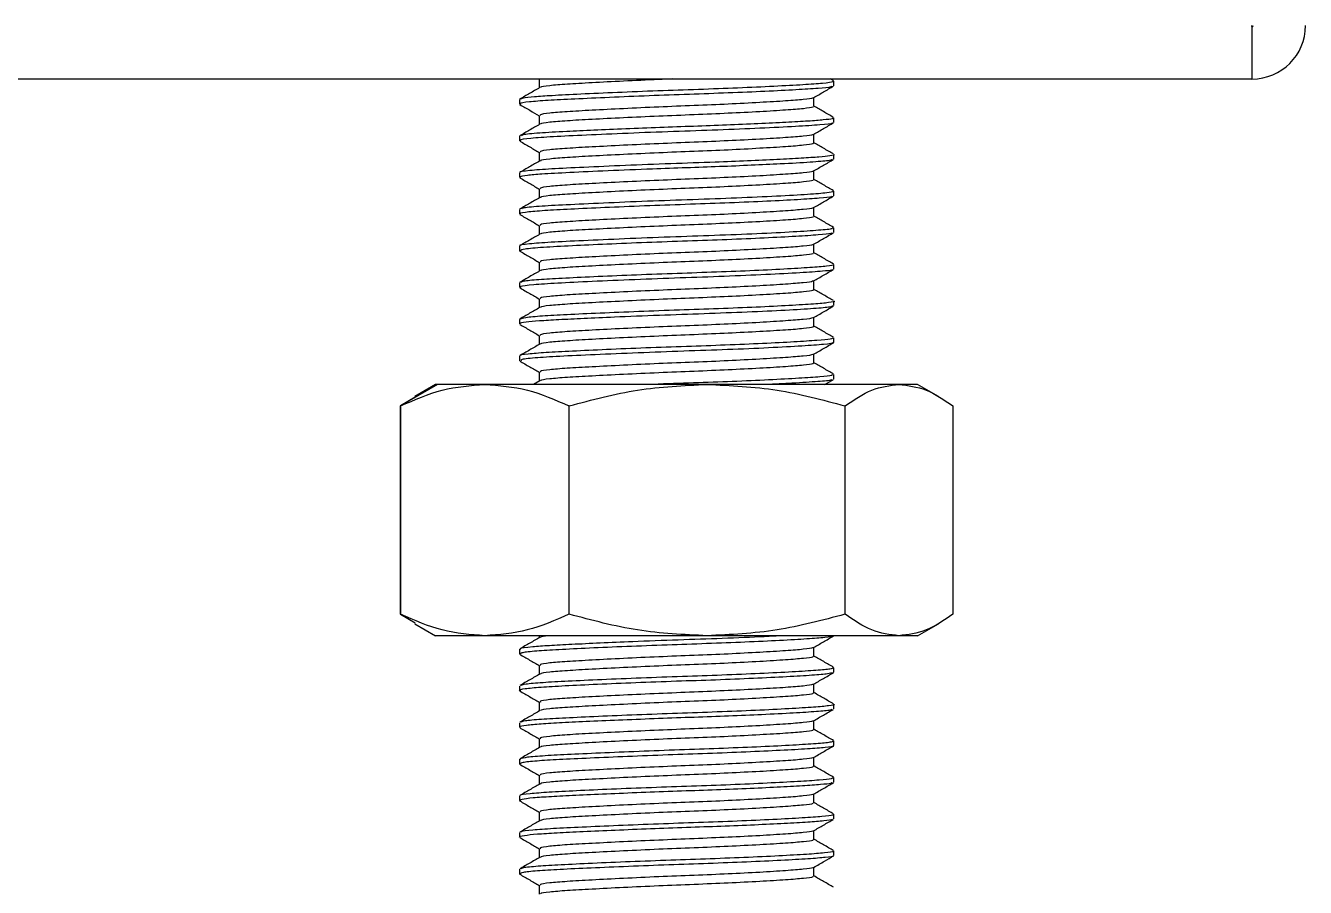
# Model space of a CAD drawing. Header units: millimetres. Extents: x 1152 to 6701, y 651 to 3284.
# Drawn here: x 3617.8 to 3739.8, y 733.4 to 815.6 of the extents above; entities that cross this region are included whole.
import ezdxf

# ---------------------------------------------------------------- set-up
doc = ezdxf.new("R2010")
doc.units = ezdxf.units.MM
doc.layers.add('SLD-0', color=7, linetype='Continuous')

msp = doc.modelspace()

# ---------------------------------------------------------------- linework, layer by layer
at = {"layer": 'SLD-0', "color": 7, "linetype": 'Continuous', "lineweight": 25}
for p, q in [((3734.73, 815.54), (3734.73, 815.64)), ((3734.73, 815.54), (3734.73, 810.55)), ((3395.19, 810.55), (3734.73, 810.55)), ((3666.75, 810.55), (3666.77, 810.53)), ((3666.77, 810.55), (3666.77, 809.7)), ((3694.82, 810.38), (3694.53, 810.55)), ((3694.86, 809.9), (3694.86, 810.34)), ((3664.88, 808.59), (3664.88, 808.15)), ((3692.96, 807.93), (3692.96, 808.79)), ((3666.77, 807.06), (3666.77, 806.2)), ((3694.86, 806.4), (3694.86, 806.84)), ((3664.88, 805.09), (3664.88, 804.65)), ((3692.96, 804.44), (3692.96, 805.29)), ((3666.77, 803.56), (3666.77, 802.71)), ((3694.86, 802.9), (3694.86, 803.34)), ((3692.96, 800.94), (3692.96, 801.79)), ((3664.88, 801.59), (3664.88, 801.16)), ((3666.77, 800.06), (3666.77, 799.21)), ((3694.86, 799.41), (3694.86, 799.84)), ((3692.96, 797.44), (3692.96, 798.29)), ((3664.88, 798.1), (3664.88, 797.66)), ((3666.77, 796.57), (3666.77, 795.71)), ((3694.86, 795.91), (3694.86, 796.35)), ((3664.88, 794.6), (3664.88, 794.16)), ((3692.96, 793.94), (3692.96, 794.8)), ((3664.89, 794.15), (3665, 794.12)), ((3666.77, 793.07), (3666.77, 792.22)), ((3694.86, 792.41), (3694.86, 792.85)), ((3664.88, 791.1), (3664.88, 790.66)), ((3692.96, 790.45), (3692.96, 791.3)), ((3666.77, 789.57), (3666.77, 788.72)), ((3694.86, 788.92), (3694.86, 789.35)), ((3664.88, 787.62), (3664.92, 787.6)), ((3664.88, 787.6), (3664.88, 787.17)), ((3692.96, 786.95), (3692.96, 787.8)), ((3666.77, 786.07), (3666.77, 785.22)), ((3694.86, 785.42), (3694.86, 785.86)), ((3664.88, 784.11), (3664.88, 783.67)), ((3692.96, 783.45), (3692.96, 784.3)), ((3666.77, 782.58), (3666.77, 781.72)), ((3694.86, 781.92), (3694.86, 782.36)), ((3657.07, 781.41), (3653.55, 779.36)), ((3656.89, 781.41), (3654.9, 780.26)), ((3657.07, 781.41), (3656.89, 781.41)), ((3661.58, 781.41), (3657.07, 781.41)), ((3682.77, 781.41), (3661.58, 781.41)), ((3666.81, 781.74), (3666.23, 781.41)), ((3701.06, 781.41), (3682.77, 781.41)), ((3694.01, 781.41), (3694.82, 781.88)), ((3702.85, 781.41), (3701.06, 781.41)), ((3704.83, 780.26), (3702.85, 781.41)), ((3654.95, 780.19), (3653.55, 779.36)), ((3653.55, 759.48), (3653.55, 779.36)), ((3653.55, 779.36), (3653.55, 779.36)), ((3653.55, 779.36), (3653.55, 759.48)), ((3653.55, 779.36), (3653.55, 759.48)), ((3653.55, 779.36), (3653.55, 779.36)), ((3669.63, 779.36), (3669.6, 779.36)), ((3669.6, 779.36), (3669.6, 759.48)), ((3669.63, 759.48), (3669.63, 779.36)), ((3695.92, 779.36), (3695.92, 759.48)), ((3695.94, 779.36), (3695.92, 779.36)), ((3695.94, 759.48), (3695.94, 779.36)), ((3706.19, 779.36), (3706.19, 759.48)), ((3653.55, 759.48), (3654.95, 758.65)), ((3653.55, 759.48), (3653.55, 759.48)), ((3653.55, 759.48), (3653.55, 759.48)), ((3669.63, 759.48), (3669.6, 759.48)), ((3695.94, 759.48), (3695.92, 759.48)), ((3654.9, 758.57), (3656.89, 757.43)), ((3702.85, 757.43), (3704.83, 758.57)), ((3661.58, 757.43), (3656.89, 757.43)), ((3682.77, 757.43), (3661.58, 757.43)), ((3666.77, 757.43), (3666.77, 757.24)), ((3701.06, 757.43), (3682.77, 757.43)), ((3702.85, 757.43), (3701.06, 757.43)), ((3664.88, 756.13), (3664.88, 755.69)), ((3692.96, 755.47), (3692.96, 756.33)), ((3666.77, 754.6), (3666.77, 753.75)), ((3694.86, 753.94), (3694.86, 754.38)), ((3694.81, 753.94), (3694.85, 753.93)), ((3664.88, 752.63), (3664.88, 752.19)), ((3692.96, 751.98), (3692.96, 752.83)), ((3666.77, 751.1), (3666.77, 750.25)), ((3694.86, 750.45), (3694.86, 750.88)), ((3692.96, 748.48), (3692.96, 749.33)), ((3664.88, 749.13), (3664.88, 748.7)), ((3666.77, 747.6), (3666.77, 746.75)), ((3694.86, 746.95), (3694.86, 747.39)), ((3664.88, 745.64), (3664.88, 745.2)), ((3664.91, 745.67), (3664.97, 745.64)), ((3692.96, 744.98), (3692.96, 745.83)), ((3664.9, 745.17), (3664.93, 745.17)), ((3666.77, 744.11), (3666.77, 743.25)), ((3694.86, 743.45), (3694.86, 743.89)), ((3664.88, 742.14), (3664.88, 741.7)), ((3692.96, 741.48), (3692.96, 742.34)), ((3664.9, 741.68), (3664.94, 741.67)), ((3666.77, 740.61), (3666.77, 739.76)), ((3694.86, 739.95), (3694.86, 740.39)), ((3664.88, 738.64), (3664.88, 738.21)), ((3692.96, 737.99), (3692.96, 738.84)), ((3666.77, 737.11), (3666.77, 736.26)), ((3694.86, 736.46), (3694.86, 736.89)), ((3664.88, 735.15), (3664.88, 734.71)), ((3664.89, 734.68), (3664.96, 734.67)), ((3692.96, 734.49), (3692.96, 735.34)), ((3666.77, 733.62), (3666.77, 732.76))]:
    msp.add_line(p, q, dxfattribs=at)
for radius in [5.1, 0.0999]:
    msp.add_arc((3734.73, 815.64), radius, 270, 0, dxfattribs=at)
for points, knots in [([(3694.72, 810.34), (3694.75, 810.31), (3694.85, 810.24), (3693.91, 810.13), (3692.03, 809.99), (3689.24, 809.84), (3685.79, 809.68), (3681.97, 809.54), (3678.02, 809.41), (3674.15, 809.25), (3670.67, 809.1), (3668.02, 808.96), (3666.22, 808.84), (3665.16, 808.73), (3665.03, 808.65), (3664.97, 808.62)], [0, 0, 0, 0, 0.03854, 0.122575, 0.206049, 0.292647, 0.379426, 0.463378, 0.546926, 0.63356, 0.72031, 0.804178, 0.873642, 0.945547, 1, 1, 1, 1]), ([(3679.5, 810.55), (3679.05, 810.53), (3677.44, 810.46), (3674.75, 810.34), (3671.75, 810.18), (3669.32, 810.05), (3667.66, 809.91), (3666.83, 809.79), (3666.88, 809.73), (3666.88, 809.72)], [0, 0, 0, 0, 0.068919, 0.248819, 0.428718, 0.602468, 0.776213, 0.956116, 1, 1, 1, 1]), ([(3666.8, 809.72), (3666.48, 809.53), (3665.85, 809.17), (3665.22, 808.8), (3664.9, 808.62)], [0, 0, 0, 0, 0.49994, 1, 1, 1, 1]), ([(3694.71, 809.87), (3694.69, 809.84), (3694.63, 809.76), (3693.46, 809.65), (3691.35, 809.51), (3688.39, 809.36), (3684.88, 809.21), (3681.07, 809.08), (3677.18, 808.94), (3673.41, 808.78), (3670.1, 808.63), (3667.46, 808.5), (3665.7, 808.36), (3664.84, 808.24), (3664.97, 808.17), (3665, 808.15)], [0, 0, 0, 0, 0.046438, 0.128261, 0.211692, 0.297436, 0.382579, 0.464499, 0.547786, 0.633495, 0.718713, 0.800744, 0.883884, 0.969553, 1, 1, 1, 1]), ([(3692.94, 808.77), (3693.25, 808.95), (3693.89, 809.32), (3694.52, 809.68), (3694.83, 809.87)], [0, 0, 0, 0, 0.499948, 1, 1, 1, 1]), ([(3664.93, 808.1), (3665.25, 807.92), (3665.86, 807.57), (3666.48, 807.21), (3666.77, 807.04)], [0, 0, 0, 0, 0.514124, 1, 1, 1, 1]), ([(3687.8, 808.3), (3686.82, 808.25), (3684.89, 808.14), (3681.54, 808.01), (3678.11, 807.87), (3674.75, 807.71), (3671.75, 807.56), (3669.32, 807.42), (3667.65, 807.29), (3666.79, 807.16), (3666.87, 807.08), (3666.89, 807.06)], [0, 0, 0, 0, 0.119924, 0.235748, 0.351573, 0.471497, 0.591422, 0.707247, 0.823068, 0.942995, 1, 1, 1, 1]), ([(3692.84, 808.77), (3692.85, 808.76), (3692.88, 808.69), (3692.03, 808.59), (3690.39, 808.45), (3688.67, 808.35), (3687.8, 808.3)], [0, 0, 0, 0, 0.086727, 0.387595, 0.688474, 1, 1, 1, 1]), ([(3692.85, 807.93), (3692.87, 807.91), (3692.93, 807.83), (3692.05, 807.71), (3690.39, 807.58), (3688.67, 807.47), (3687.8, 807.42)], [0, 0, 0, 0, 0.1518, 0.43123, 0.710671, 1, 1, 1, 1]), ([(3694.82, 806.88), (3694.5, 807.07), (3693.88, 807.42), (3693.27, 807.78), (3692.96, 807.95)], [0, 0, 0, 0, 0.512661, 1, 1, 1, 1]), ([(3694.78, 806.84), (3694.78, 806.81), (3694.77, 806.74), (3693.95, 806.64), (3692.48, 806.52), (3690.36, 806.4), (3687.7, 806.27), (3684.69, 806.14), (3681.49, 806.03), (3678.22, 805.91), (3674.97, 805.79), (3671.94, 805.66), (3669.05, 805.52), (3666.64, 805.39), (3665.14, 805.24), (3665.08, 805.15), (3665.07, 805.12)], [0, 0, 0, 0, 0.049003, 0.118935, 0.188077, 0.259751, 0.332365, 0.404127, 0.473391, 0.543175, 0.615213, 0.68779, 0.759122, 0.850991, 0.946206, 1, 1, 1, 1]), ([(3687.8, 807.42), (3686.82, 807.37), (3684.89, 807.27), (3681.54, 807.13), (3678.11, 806.99), (3674.74, 806.84), (3671.75, 806.69), (3669.32, 806.55), (3667.66, 806.41), (3666.83, 806.3), (3666.88, 806.23), (3666.88, 806.22)], [0, 0, 0, 0, 0.1232823, 0.2423498, 0.3614183, 0.4847013, 0.607984, 0.7270529, 0.8461179, 0.9694029, 1, 1, 1, 1]), ([(3666.8, 806.22), (3666.48, 806.04), (3665.85, 805.67), (3665.22, 805.3), (3664.9, 805.12)], [0, 0, 0, 0, 0.499959, 1, 1, 1, 1]), ([(3694.7, 806.37), (3694.72, 806.35), (3694.78, 806.28), (3693.64, 806.17), (3691.34, 806.01), (3687.93, 805.84), (3683.89, 805.67), (3679.52, 805.53), (3675.16, 805.36), (3671.19, 805.19), (3667.96, 805.03), (3665.82, 804.88), (3664.81, 804.74), (3664.98, 804.67), (3665.02, 804.65)], [0, 0, 0, 0, 0.0268507, 0.1195446, 0.2132343, 0.3097658, 0.4050008, 0.4968895, 0.5922236, 0.6887303, 0.7822768, 0.875095, 0.9714157, 1, 1, 1, 1]), ([(3692.94, 805.27), (3693.25, 805.45), (3693.88, 805.82), (3694.52, 806.19), (3694.83, 806.37)], [0, 0, 0, 0, 0.499922, 1, 1, 1, 1]), ([(3664.93, 804.61), (3665.24, 804.43), (3665.86, 804.07), (3666.47, 803.71), (3666.77, 803.54)], [0, 0, 0, 0, 0.513663, 1, 1, 1, 1]), ([(3687.8, 804.8), (3686.82, 804.75), (3684.89, 804.65), (3681.54, 804.51), (3678.11, 804.37), (3674.75, 804.22), (3671.75, 804.06), (3669.32, 803.93), (3667.65, 803.79), (3666.79, 803.66), (3666.87, 803.59), (3666.89, 803.56)], [0, 0, 0, 0, 0.119924, 0.235748, 0.351573, 0.471497, 0.591422, 0.707247, 0.823068, 0.942995, 1, 1, 1, 1]), ([(3692.84, 805.27), (3692.85, 805.26), (3692.88, 805.19), (3692.03, 805.09), (3690.39, 804.95), (3688.67, 804.85), (3687.8, 804.8)], [0, 0, 0, 0, 0.085332, 0.386659, 0.687998, 1, 1, 1, 1]), ([(3692.85, 804.44), (3692.87, 804.41), (3692.93, 804.33), (3692.05, 804.22), (3690.39, 804.08), (3688.67, 803.98), (3687.8, 803.93)], [0, 0, 0, 0, 0.1518, 0.43123, 0.710671, 1, 1, 1, 1]), ([(3694.82, 803.39), (3694.5, 803.57), (3693.88, 803.93), (3693.27, 804.28), (3692.96, 804.46)], [0, 0, 0, 0, 0.512824, 1, 1, 1, 1]), ([(3694.85, 803.34), (3694.85, 803.34), (3694.97, 803.3), (3694.54, 803.21), (3693.54, 803.1), (3691.81, 802.98), (3689.49, 802.86), (3686.69, 802.73), (3683.27, 802.59), (3679.25, 802.46), (3674.89, 802.29), (3670.95, 802.11), (3667.77, 801.96), (3665.74, 801.81), (3664.79, 801.69), (3664.93, 801.63), (3664.93, 801.62)], [0, 0, 0, 0, 0.001972, 0.07352, 0.142523, 0.212669, 0.284873, 0.357403, 0.428476, 0.520381, 0.615892, 0.712315, 0.805519, 0.898646, 0.995051, 1, 1, 1, 1]), ([(3687.8, 803.93), (3686.82, 803.87), (3684.89, 803.77), (3681.54, 803.63), (3678.11, 803.5), (3674.74, 803.34), (3671.75, 803.19), (3669.32, 803.05), (3667.66, 802.91), (3666.83, 802.8), (3666.88, 802.73), (3666.88, 802.72)], [0, 0, 0, 0, 0.123281, 0.242347, 0.361414, 0.484695, 0.607976, 0.727044, 0.846107, 0.969391, 1, 1, 1, 1]), ([(3666.8, 802.72), (3666.48, 802.54), (3665.85, 802.17), (3665.22, 801.81), (3664.9, 801.62)], [0, 0, 0, 0, 0.499954, 1, 1, 1, 1]), ([(3694.71, 802.87), (3694.63, 802.83), (3694.44, 802.74), (3692.71, 802.6), (3690.11, 802.45), (3687.06, 802.31), (3684.01, 802.18), (3680.79, 802.07), (3677.15, 801.94), (3673.24, 801.78), (3669.59, 801.61), (3667.04, 801.48), (3665.55, 801.34), (3664.88, 801.24), (3664.95, 801.18), (3664.97, 801.16)], [0, 0, 0, 0, 0.069744, 0.161649, 0.257142, 0.329736, 0.401092, 0.469952, 0.540364, 0.636754, 0.732377, 0.824323, 0.895281, 0.967782, 1, 1, 1, 1]), ([(3692.84, 801.77), (3692.85, 801.76), (3692.88, 801.7), (3692.03, 801.59), (3690.39, 801.46), (3688.67, 801.35), (3687.8, 801.3)], [0, 0, 0, 0, 0.083559, 0.38547, 0.687394, 1, 1, 1, 1]), ([(3692.93, 801.77), (3693.25, 801.96), (3693.88, 802.32), (3694.52, 802.69), (3694.83, 802.87)], [0, 0, 0, 0, 0.49992, 1, 1, 1, 1]), ([(3664.93, 801.11), (3665.24, 800.93), (3665.86, 800.57), (3666.47, 800.22), (3666.77, 800.04)], [0, 0, 0, 0, 0.513078, 1, 1, 1, 1]), ([(3687.8, 801.3), (3686.82, 801.25), (3684.89, 801.15), (3681.54, 801.01), (3678.11, 800.87), (3674.75, 800.72), (3671.75, 800.57), (3669.32, 800.43), (3667.65, 800.29), (3666.79, 800.16), (3666.87, 800.09), (3666.89, 800.06)], [0, 0, 0, 0, 0.119924, 0.235748, 0.351573, 0.471497, 0.591422, 0.707247, 0.823068, 0.942995, 1, 1, 1, 1]), ([(3692.85, 800.94), (3692.87, 800.91), (3692.93, 800.83), (3692.05, 800.72), (3690.39, 800.58), (3688.67, 800.48), (3687.8, 800.43)], [0, 0, 0, 0, 0.1518, 0.43123, 0.710671, 1, 1, 1, 1]), ([(3694.81, 799.89), (3694.5, 800.07), (3693.88, 800.43), (3693.27, 800.79), (3692.96, 800.96)], [0, 0, 0, 0, 0.512913, 1, 1, 1, 1]), ([(3694.7, 799.37), (3694.69, 799.35), (3694.68, 799.28), (3693.58, 799.17), (3691.52, 799.03), (3688.56, 798.88), (3685.02, 798.72), (3681.17, 798.59), (3677.23, 798.45), (3673.41, 798.29), (3670.07, 798.14), (3667.41, 798), (3665.65, 797.86), (3664.82, 797.74), (3664.96, 797.67), (3664.99, 797.66)], [0, 0, 0, 0, 0.037651, 0.120869, 0.205214, 0.292116, 0.378553, 0.461738, 0.546127, 0.633041, 0.719455, 0.802605, 0.88704, 0.973965, 1, 1, 1, 1]), ([(3694.77, 799.84), (3694.79, 799.83), (3694.87, 799.77), (3694.19, 799.66), (3692.51, 799.53), (3689.52, 799.36), (3685.7, 799.18), (3681.43, 799.03), (3677.01, 798.88), (3672.81, 798.7), (3669.22, 798.53), (3666.6, 798.39), (3665.13, 798.25), (3665.08, 798.16), (3665.07, 798.13)], [0, 0, 0, 0, 0.026977, 0.097819, 0.189915, 0.285762, 0.382142, 0.474994, 0.568654, 0.665237, 0.760592, 0.852548, 0.947912, 1, 1, 1, 1]), ([(3687.8, 800.43), (3686.82, 800.38), (3684.89, 800.27), (3681.54, 800.14), (3678.11, 800), (3674.74, 799.85), (3671.75, 799.69), (3669.32, 799.55), (3667.66, 799.42), (3666.83, 799.3), (3666.88, 799.24), (3666.88, 799.22)], [0, 0, 0, 0, 0.123324, 0.242433, 0.361542, 0.484867, 0.608192, 0.727302, 0.846407, 0.969735, 1, 1, 1, 1]), ([(3692.93, 798.27), (3693.25, 798.46), (3693.88, 798.82), (3694.51, 799.19), (3694.83, 799.37)], [0, 0, 0, 0, 0.499935, 1, 1, 1, 1]), ([(3666.8, 799.22), (3666.48, 799.04), (3665.85, 798.68), (3665.22, 798.31), (3664.9, 798.13)], [0, 0, 0, 0, 0.499951, 1, 1, 1, 1]), ([(3692.84, 798.27), (3692.85, 798.26), (3692.87, 798.2), (3692.03, 798.1), (3690.39, 797.96), (3688.67, 797.86), (3687.8, 797.81)], [0, 0, 0, 0, 0.081464, 0.384066, 0.686679, 1, 1, 1, 1]), ([(3664.92, 797.62), (3665.24, 797.43), (3665.86, 797.08), (3666.47, 796.72), (3666.77, 796.54)], [0, 0, 0, 0, 0.512259, 1, 1, 1, 1]), ([(3687.8, 797.81), (3686.82, 797.75), (3684.89, 797.65), (3681.54, 797.51), (3678.11, 797.38), (3674.75, 797.22), (3671.75, 797.07), (3669.32, 796.93), (3667.65, 796.79), (3666.79, 796.67), (3666.87, 796.59), (3666.89, 796.57)], [0, 0, 0, 0, 0.119924, 0.235748, 0.351573, 0.471497, 0.591422, 0.707247, 0.823068, 0.942995, 1, 1, 1, 1]), ([(3687.8, 796.93), (3686.82, 796.88), (3684.89, 796.78), (3681.54, 796.64), (3678.11, 796.5), (3674.74, 796.35), (3671.75, 796.19), (3669.32, 796.06), (3667.66, 795.92), (3666.83, 795.8), (3666.88, 795.74), (3666.88, 795.73)], [0, 0, 0, 0, 0.1234001, 0.2425814, 0.3617636, 0.4851643, 0.6085648, 0.7277474, 0.8469263, 0.9703291, 1, 1, 1, 1]), ([(3692.85, 797.44), (3692.87, 797.41), (3692.93, 797.34), (3692.05, 797.22), (3690.39, 797.09), (3688.67, 796.98), (3687.8, 796.93)], [0, 0, 0, 0, 0.1518, 0.43123, 0.710671, 1, 1, 1, 1]), ([(3694.81, 796.39), (3694.5, 796.57), (3693.88, 796.93), (3693.27, 797.29), (3692.96, 797.46)], [0, 0, 0, 0, 0.512835, 1, 1, 1, 1]), ([(3694.69, 796.35), (3694.72, 796.32), (3694.8, 796.23), (3693.53, 796.11), (3691.12, 795.95), (3687.65, 795.77), (3683.56, 795.61), (3679.18, 795.46), (3674.82, 795.29), (3670.89, 795.12), (3667.72, 794.96), (3665.71, 794.81), (3664.78, 794.69), (3664.92, 794.63), (3664.92, 794.63)], [0, 0, 0, 0, 0.0517614, 0.1442753, 0.238367, 0.3350219, 0.4300717, 0.5220787, 0.6177312, 0.7142237, 0.8074267, 0.9007293, 0.9972448, 1, 1, 1, 1]), ([(3666.8, 795.73), (3666.48, 795.54), (3665.85, 795.18), (3665.22, 794.81), (3664.9, 794.63)], [0, 0, 0, 0, 0.499935, 1, 1, 1, 1]), ([(3694.7, 795.88), (3694.68, 795.85), (3694.63, 795.77), (3693.47, 795.67), (3691.34, 795.52), (3688.33, 795.37), (3684.76, 795.21), (3680.9, 795.08), (3676.95, 794.94), (3673.16, 794.78), (3669.73, 794.62), (3667.01, 794.48), (3665.19, 794.32), (3665.02, 794.21), (3664.94, 794.16)], [0, 0, 0, 0, 0.042919, 0.126016, 0.210701, 0.297744, 0.384109, 0.467177, 0.551906, 0.638958, 0.725299, 0.8175, 0.912242, 1, 1, 1, 1]), ([(3692.93, 794.78), (3693.25, 794.96), (3693.88, 795.33), (3694.51, 795.69), (3694.83, 795.87)], [0, 0, 0, 0, 0.499925, 1, 1, 1, 1]), ([(3692.84, 794.78), (3692.85, 794.76), (3692.87, 794.7), (3692.03, 794.6), (3690.39, 794.46), (3688.67, 794.36), (3687.8, 794.31)], [0, 0, 0, 0, 0.079103, 0.382482, 0.685873, 1, 1, 1, 1]), ([(3664.92, 794.12), (3665.24, 793.94), (3665.85, 793.58), (3666.47, 793.22), (3666.77, 793.05)], [0, 0, 0, 0, 0.511346, 1, 1, 1, 1]), ([(3687.8, 794.31), (3686.82, 794.26), (3684.89, 794.15), (3681.54, 794.02), (3678.11, 793.88), (3674.75, 793.73), (3671.75, 793.57), (3669.32, 793.43), (3667.65, 793.3), (3666.79, 793.17), (3666.87, 793.09), (3666.89, 793.07)], [0, 0, 0, 0, 0.119924, 0.235748, 0.351573, 0.471497, 0.591422, 0.707247, 0.823068, 0.942995, 1, 1, 1, 1]), ([(3687.8, 793.43), (3686.82, 793.38), (3684.89, 793.28), (3681.54, 793.14), (3678.11, 793.01), (3674.74, 792.85), (3671.75, 792.7), (3669.32, 792.56), (3667.66, 792.42), (3666.84, 792.31), (3666.88, 792.24), (3666.88, 792.23)], [0, 0, 0, 0, 0.123503, 0.242785, 0.362067, 0.485571, 0.609074, 0.728357, 0.847636, 0.971142, 1, 1, 1, 1]), ([(3692.85, 793.94), (3692.87, 793.92), (3692.93, 793.84), (3692.05, 793.73), (3690.39, 793.59), (3688.67, 793.49), (3687.8, 793.43)], [0, 0, 0, 0, 0.1518, 0.43123, 0.710671, 1, 1, 1, 1]), ([(3694.82, 792.89), (3694.5, 793.08), (3693.88, 793.43), (3693.27, 793.79), (3692.96, 793.97)], [0, 0, 0, 0, 0.512606, 1, 1, 1, 1]), ([(3666.8, 792.23), (3666.48, 792.05), (3665.85, 791.68), (3665.22, 791.32), (3664.9, 791.13)], [0, 0, 0, 0, 0.499936, 1, 1, 1, 1]), ([(3694.73, 792.38), (3694.72, 792.36), (3694.68, 792.29), (3693.74, 792.19), (3691.75, 792.05), (3688.49, 791.88), (3684.52, 791.71), (3680.18, 791.56), (3675.8, 791.4), (3671.74, 791.22), (3668.39, 791.06), (3666.05, 790.91), (3664.94, 790.77), (3664.96, 790.69), (3664.97, 790.66)], [0, 0, 0, 0, 0.034048, 0.103936, 0.197118, 0.293719, 0.389648, 0.481855, 0.576897, 0.673734, 0.768199, 0.860707, 0.956983, 1, 1, 1, 1]), ([(3694.78, 792.85), (3694.8, 792.84), (3694.96, 792.78), (3694.27, 792.68), (3692.7, 792.55), (3690.18, 792.4), (3686.95, 792.24), (3683.27, 792.1), (3679.39, 791.97), (3675.51, 791.82), (3671.89, 791.67), (3668.85, 791.52), (3666.59, 791.39), (3665.21, 791.26), (3665.07, 791.17), (3665.01, 791.13)], [0, 0, 0, 0, 0.0154176, 0.0994896, 0.1812401, 0.2661526, 0.3521733, 0.4363417, 0.5180574, 0.602895, 0.6889257, 0.7731884, 0.8548798, 0.9396379, 1, 1, 1, 1]), ([(3692.93, 791.28), (3693.24, 791.46), (3693.88, 791.83), (3694.51, 792.19), (3694.83, 792.38)], [0, 0, 0, 0, 0.499942, 1, 1, 1, 1]), ([(3687.8, 790.81), (3686.82, 790.76), (3684.89, 790.66), (3681.54, 790.52), (3678.11, 790.38), (3674.75, 790.23), (3671.75, 790.07), (3669.32, 789.94), (3667.65, 789.8), (3666.79, 789.67), (3666.87, 789.6), (3666.89, 789.57)], [0, 0, 0, 0, 0.119924, 0.235748, 0.351573, 0.471497, 0.591422, 0.707247, 0.823068, 0.942995, 1, 1, 1, 1]), ([(3692.84, 791.28), (3692.85, 791.27), (3692.87, 791.2), (3692.03, 791.1), (3690.39, 790.97), (3688.67, 790.86), (3687.8, 790.81)], [0, 0, 0, 0, 0.0765488, 0.3807693, 0.6850023, 1, 1, 1, 1]), ([(3664.92, 790.63), (3665.23, 790.44), (3665.85, 790.08), (3666.47, 789.73), (3666.77, 789.55)], [0, 0, 0, 0, 0.51032, 1, 1, 1, 1]), ([(3687.8, 789.94), (3686.82, 789.88), (3684.89, 789.78), (3681.54, 789.65), (3678.11, 789.51), (3674.74, 789.35), (3671.75, 789.2), (3669.32, 789.06), (3667.66, 788.93), (3666.84, 788.81), (3666.88, 788.75), (3666.88, 788.74)], [0, 0, 0, 0, 0.1236289, 0.2430314, 0.3624347, 0.4860643, 0.6096936, 0.7290972, 0.8484971, 0.9721287, 1, 1, 1, 1]), ([(3692.85, 790.45), (3692.87, 790.42), (3692.93, 790.34), (3692.05, 790.23), (3690.39, 790.09), (3688.67, 789.99), (3687.8, 789.94)], [0, 0, 0, 0, 0.1518, 0.43123, 0.710671, 1, 1, 1, 1]), ([(3694.82, 789.4), (3694.5, 789.58), (3693.88, 789.94), (3693.27, 790.29), (3692.96, 790.47)], [0, 0, 0, 0, 0.512211, 1, 1, 1, 1]), ([(3666.8, 788.74), (3666.49, 788.55), (3665.85, 788.19), (3665.22, 787.82), (3664.9, 787.64)], [0, 0, 0, 0, 0.499935, 1, 1, 1, 1]), ([(3694.75, 788.88), (3694.69, 788.85), (3694.5, 788.76), (3693.05, 788.64), (3690.37, 788.47), (3686.72, 788.3), (3682.54, 788.14), (3678.14, 787.99), (3674.21, 787.83), (3670.99, 787.69), (3668.57, 787.57), (3666.67, 787.46), (3665.43, 787.34), (3664.84, 787.24), (3664.94, 787.18), (3664.96, 787.17)], [0, 0, 0, 0, 0.05341, 0.145597, 0.240873, 0.337727, 0.432002, 0.524711, 0.621136, 0.69371, 0.764451, 0.833464, 0.904932, 0.977721, 1, 1, 1, 1]), ([(3694.86, 789.35), (3694.86, 789.35), (3695.03, 789.31), (3694.44, 789.2), (3693.06, 789.08), (3690.68, 788.93), (3687.56, 788.77), (3683.94, 788.63), (3680.09, 788.5), (3676.19, 788.35), (3672.5, 788.2), (3669.34, 788.05), (3666.93, 787.92), (3665.34, 787.78), (3665.08, 787.68), (3664.96, 787.64)], [0, 0, 0, 0, 0.00037, 0.085026, 0.166726, 0.251175, 0.33725, 0.421988, 0.5037, 0.588059, 0.674128, 0.758948, 0.840678, 0.924943, 1, 1, 1, 1]), ([(3692.93, 787.78), (3693.24, 787.96), (3693.87, 788.33), (3694.51, 788.69), (3694.82, 788.88)], [0, 0, 0, 0, 0.499918, 1, 1, 1, 1]), ([(3664.91, 787.13), (3665.23, 786.95), (3665.85, 786.59), (3666.47, 786.23), (3666.77, 786.05)], [0, 0, 0, 0, 0.509414, 1, 1, 1, 1]), ([(3687.8, 787.31), (3686.82, 787.26), (3684.89, 787.16), (3681.54, 787.02), (3678.11, 786.89), (3674.75, 786.73), (3671.75, 786.58), (3669.32, 786.44), (3667.65, 786.3), (3666.79, 786.17), (3666.87, 786.1), (3666.89, 786.07)], [0, 0, 0, 0, 0.119924, 0.235748, 0.351573, 0.471497, 0.591422, 0.707247, 0.823068, 0.942995, 1, 1, 1, 1]), ([(3692.84, 787.78), (3692.85, 787.77), (3692.87, 787.71), (3692.03, 787.61), (3690.39, 787.47), (3688.67, 787.37), (3687.8, 787.31)], [0, 0, 0, 0, 0.073871, 0.378974, 0.684089, 1, 1, 1, 1]), ([(3687.8, 786.44), (3686.82, 786.39), (3684.89, 786.29), (3681.54, 786.15), (3678.11, 786.01), (3674.74, 785.86), (3671.75, 785.7), (3669.32, 785.56), (3667.67, 785.43), (3666.84, 785.31), (3666.88, 785.25), (3666.88, 785.24)], [0, 0, 0, 0, 0.123771, 0.243311, 0.362851, 0.486623, 0.610394, 0.729935, 0.849472, 0.973246, 1, 1, 1, 1]), ([(3692.85, 786.95), (3692.87, 786.92), (3692.93, 786.84), (3692.05, 786.73), (3690.39, 786.59), (3688.67, 786.49), (3687.8, 786.44)], [0, 0, 0, 0, 0.1518, 0.43123, 0.710671, 1, 1, 1, 1]), ([(3694.82, 785.9), (3694.5, 786.08), (3693.88, 786.44), (3693.27, 786.8), (3692.96, 786.97)], [0, 0, 0, 0, 0.511664, 1, 1, 1, 1]), ([(3694.78, 785.86), (3694.75, 785.81), (3694.66, 785.72), (3693.35, 785.6), (3691.17, 785.46), (3688.16, 785.3), (3684.61, 785.15), (3680.78, 785.02), (3676.88, 784.88), (3673.12, 784.73), (3669.87, 784.57), (3667.27, 784.44), (3665.61, 784.3), (3664.83, 784.2), (3664.92, 784.14), (3664.93, 784.14)], [0, 0, 0, 0, 0.070294, 0.152229, 0.236146, 0.322197, 0.407434, 0.489425, 0.573237, 0.659268, 0.744571, 0.826628, 0.910332, 0.996338, 1, 1, 1, 1]), ([(3666.81, 785.24), (3666.49, 785.06), (3665.86, 784.69), (3665.22, 784.32), (3664.91, 784.14)], [0, 0, 0, 0, 0.499925, 1, 1, 1, 1]), ([(3694.73, 785.42), (3694.77, 785.4), (3694.95, 785.33), (3694.02, 785.22), (3691.96, 785.07), (3688.77, 784.89), (3684.84, 784.72), (3680.51, 784.58), (3676.12, 784.41), (3672.02, 784.24), (3668.6, 784.08), (3666.2, 783.93), (3664.93, 783.79), (3665.02, 783.7), (3665.05, 783.67)], [0, 0, 0, 0, 0.023687, 0.115757, 0.206718, 0.301228, 0.395383, 0.485835, 0.578643, 0.673509, 0.76635, 0.856785, 0.950922, 1, 1, 1, 1]), ([(3692.92, 784.28), (3693.24, 784.46), (3693.87, 784.83), (3694.51, 785.2), (3694.82, 785.38)], [0, 0, 0, 0, 0.499911, 1, 1, 1, 1]), ([(3664.91, 783.63), (3665.23, 783.45), (3665.85, 783.09), (3666.47, 782.73), (3666.77, 782.56)], [0, 0, 0, 0, 0.50875, 1, 1, 1, 1]), ([(3687.8, 783.82), (3686.82, 783.76), (3684.89, 783.66), (3681.54, 783.52), (3678.11, 783.39), (3674.75, 783.23), (3671.75, 783.08), (3669.32, 782.94), (3667.65, 782.81), (3666.79, 782.68), (3666.87, 782.6), (3666.89, 782.58)], [0, 0, 0, 0, 0.119924, 0.235748, 0.351573, 0.471497, 0.591422, 0.707247, 0.823068, 0.942995, 1, 1, 1, 1]), ([(3692.84, 784.28), (3692.85, 784.27), (3692.87, 784.21), (3692.03, 784.11), (3690.39, 783.97), (3688.67, 783.87), (3687.8, 783.82)], [0, 0, 0, 0, 0.0711773, 0.3771679, 0.6831701, 1, 1, 1, 1]), ([(3694.82, 782.4), (3694.5, 782.58), (3693.89, 782.94), (3693.27, 783.3), (3692.96, 783.47)], [0, 0, 0, 0, 0.511032, 1, 1, 1, 1]), ([(3687.8, 782.94), (3686.82, 782.89), (3684.89, 782.79), (3681.54, 782.65), (3678.11, 782.51), (3674.74, 782.36), (3671.75, 782.2), (3669.32, 782.07), (3667.67, 781.93), (3666.84, 781.82), (3666.88, 781.76), (3666.88, 781.74)], [0, 0, 0, 0, 0.123922, 0.243608, 0.363295, 0.487218, 0.61114, 0.730827, 0.85051, 0.974435, 1, 1, 1, 1]), ([(3694.74, 782.36), (3694.74, 782.33), (3694.76, 782.24), (3693.65, 782.13), (3691.63, 781.99), (3688.74, 781.83), (3685.27, 781.68), (3681.47, 781.55), (3678.92, 781.46), (3677.64, 781.41)], [0, 0, 0, 0, 0.0992946, 0.2469464, 0.396146, 0.5500632, 0.7034696, 0.8513033, 1, 1, 1, 1]), ([(3692.85, 783.45), (3692.87, 783.42), (3692.93, 783.35), (3692.05, 783.23), (3690.39, 783.1), (3688.67, 782.99), (3687.8, 782.94)], [0, 0, 0, 0, 0.1518, 0.43123, 0.710671, 1, 1, 1, 1]), ([(3653.55, 779.36), (3654.87, 779.94), (3657.5, 781.09), (3660.22, 781.3), (3661.58, 781.41)], [0, 0, 0, 0, 0.5003857, 1, 1, 1, 1]), ([(3661.58, 781.41), (3662.94, 781.3), (3665.66, 781.09), (3668.29, 779.94), (3669.6, 779.36)], [0, 0, 0, 0, 0.500253, 1, 1, 1, 1]), ([(3669.63, 779.36), (3671.79, 779.94), (3676.1, 781.09), (3680.55, 781.3), (3682.77, 781.41)], [0, 0, 0, 0, 0.501677, 1, 1, 1, 1]), ([(3682.77, 781.41), (3685.01, 781.3), (3689.46, 781.09), (3693.77, 779.94), (3695.92, 779.36)], [0, 0, 0, 0, 0.5019563, 1, 1, 1, 1]), ([(3694.66, 781.88), (3694.64, 781.85), (3694.6, 781.77), (3693.16, 781.66), (3691.16, 781.52), (3689.37, 781.44), (3688.79, 781.41)], [0, 0, 0, 0, 0.160949, 0.493702, 0.836235, 1, 1, 1, 1]), ([(3695.94, 779.36), (3696.78, 779.94), (3698.46, 781.09), (3700.2, 781.3), (3701.06, 781.41)], [0, 0, 0, 0, 0.500387, 1, 1, 1, 1]), ([(3701.06, 781.41), (3701.93, 781.3), (3703.67, 781.09), (3705.35, 779.94), (3706.19, 779.36)], [0, 0, 0, 0, 0.500253, 1, 1, 1, 1]), ([(3661.58, 757.43), (3660.22, 757.53), (3657.5, 757.74), (3654.87, 758.9), (3653.55, 759.48)], [0, 0, 0, 0, 0.500256, 1, 1, 1, 1]), ([(3669.6, 759.48), (3668.28, 758.9), (3665.65, 757.74), (3662.94, 757.53), (3661.58, 757.43)], [0, 0, 0, 0, 0.50039, 1, 1, 1, 1]), ([(3682.77, 757.43), (3680.55, 757.53), (3676.1, 757.74), (3671.79, 758.9), (3669.63, 759.48)], [0, 0, 0, 0, 0.498322, 1, 1, 1, 1]), ([(3695.92, 759.48), (3693.77, 758.9), (3689.46, 757.75), (3685.01, 757.53), (3682.77, 757.43)], [0, 0, 0, 0, 0.4980434, 1, 1, 1, 1]), ([(3701.06, 757.43), (3700.2, 757.53), (3698.46, 757.74), (3696.78, 758.9), (3695.94, 759.48)], [0, 0, 0, 0, 0.500252, 1, 1, 1, 1]), ([(3706.19, 759.48), (3705.35, 758.9), (3703.67, 757.74), (3701.93, 757.53), (3701.06, 757.43)], [0, 0, 0, 0, 0.5003883, 1, 1, 1, 1]), ([(3666.82, 757.27), (3666.51, 757.09), (3665.87, 756.72), (3665.24, 756.36), (3664.92, 756.17)], [0, 0, 0, 0, 0.499944, 1, 1, 1, 1]), ([(3694.8, 757.39), (3694.8, 757.39), (3694.87, 757.34), (3694.08, 757.25), (3692.42, 757.12), (3689.79, 756.97), (3686.49, 756.81), (3682.78, 756.67), (3678.9, 756.54), (3675.04, 756.39), (3671.49, 756.24), (3668.54, 756.09), (3666.37, 755.96), (3665.06, 755.82), (3665, 755.73), (3664.97, 755.69)], [0, 0, 0, 0, 0.0012227, 0.0853379, 0.1678416, 0.2536055, 0.3400898, 0.4243461, 0.5067633, 0.5924434, 0.6789536, 0.763347, 0.845691, 0.9312812, 1, 1, 1, 1]), ([(3690.02, 757.43), (3689.44, 757.4), (3687.81, 757.31), (3684.31, 757.16), (3679.99, 757.02), (3675.96, 756.87), (3672.54, 756.72), (3669.84, 756.59), (3667.63, 756.48), (3665.89, 756.35), (3664.91, 756.24), (3664.99, 756.18), (3665, 756.17)], [0, 0, 0, 0, 0.072846, 0.204109, 0.330376, 0.460836, 0.560597, 0.65914, 0.754234, 0.850183, 0.98225, 1, 1, 1, 1]), ([(3667.65, 757.43), (3667.28, 757.38), (3666.85, 757.33), (3666.88, 757.28), (3666.88, 757.27)], [0, 0, 0, 0, 0.846997, 1, 1, 1, 1]), ([(3692.91, 756.3), (3693.23, 756.48), (3693.86, 756.84), (3694.49, 757.21), (3694.81, 757.39)], [0, 0, 0, 0, 0.499945, 1, 1, 1, 1]), ([(3664.9, 755.66), (3665.22, 755.48), (3665.84, 755.12), (3666.47, 754.75), (3666.77, 754.58)], [0, 0, 0, 0, 0.507514, 1, 1, 1, 1]), ([(3687.8, 755.84), (3686.82, 755.79), (3684.89, 755.68), (3681.54, 755.55), (3678.11, 755.41), (3674.75, 755.26), (3671.75, 755.1), (3669.32, 754.96), (3667.65, 754.83), (3666.79, 754.7), (3666.87, 754.62), (3666.89, 754.6)], [0, 0, 0, 0, 0.119924, 0.235748, 0.351573, 0.471497, 0.591422, 0.707247, 0.823068, 0.942995, 1, 1, 1, 1]), ([(3692.84, 756.3), (3692.84, 756.29), (3692.86, 756.23), (3692.02, 756.13), (3690.39, 755.99), (3688.67, 755.89), (3687.8, 755.84)], [0, 0, 0, 0, 0.05978, 0.369526, 0.679283, 1, 1, 1, 1]), ([(3692.85, 755.47), (3692.87, 755.45), (3692.93, 755.37), (3692.05, 755.26), (3690.39, 755.12), (3688.67, 755.02), (3687.8, 754.96)], [0, 0, 0, 0, 0.1518, 0.43123, 0.710671, 1, 1, 1, 1]), ([(3694.84, 754.41), (3694.52, 754.59), (3693.9, 754.95), (3693.27, 755.32), (3692.96, 755.49)], [0, 0, 0, 0, 0.506471, 1, 1, 1, 1]), ([(3694.79, 754.38), (3694.74, 754.34), (3694.64, 754.24), (3693.27, 754.12), (3691, 753.97), (3687.9, 753.82), (3684.28, 753.66), (3680.38, 753.53), (3676.43, 753.39), (3672.68, 753.23), (3669.45, 753.08), (3666.98, 752.95), (3665.38, 752.81), (3665.12, 752.72), (3665.01, 752.68)], [0, 0, 0, 0, 0.074036, 0.157407, 0.24306, 0.330726, 0.417317, 0.500662, 0.586384, 0.674057, 0.760596, 0.843917, 0.929708, 1, 1, 1, 1]), ([(3687.8, 754.96), (3686.82, 754.91), (3684.89, 754.81), (3681.54, 754.67), (3678.11, 754.54), (3674.74, 754.38), (3671.75, 754.23), (3669.32, 754.09), (3667.67, 753.95), (3666.85, 753.84), (3666.88, 753.78), (3666.88, 753.77)], [0, 0, 0, 0, 0.124715, 0.245167, 0.365619, 0.490335, 0.615051, 0.735504, 0.855953, 0.980671, 1, 1, 1, 1]), ([(3694.72, 753.9), (3694.62, 753.86), (3694.38, 753.77), (3692.86, 753.65), (3690.47, 753.51), (3687.29, 753.35), (3683.66, 753.2), (3679.8, 753.08), (3675.92, 752.93), (3672.26, 752.78), (3669.16, 752.63), (3666.77, 752.5), (3665.31, 752.35), (3664.71, 752.24), (3664.95, 752.17), (3665, 752.16)], [0, 0, 0, 0, 0.06512, 0.145776, 0.229385, 0.314363, 0.3978, 0.47845, 0.561948, 0.646928, 0.730476, 0.811127, 0.894515, 0.979492, 1, 1, 1, 1]), ([(3666.82, 753.77), (3666.51, 753.59), (3665.87, 753.22), (3665.24, 752.86), (3664.92, 752.68)], [0, 0, 0, 0, 0.499934, 1, 1, 1, 1]), ([(3692.91, 752.8), (3693.23, 752.98), (3693.86, 753.35), (3694.49, 753.71), (3694.81, 753.9)], [0, 0, 0, 0, 0.499922, 1, 1, 1, 1]), ([(3664.91, 752.16), (3665.22, 751.98), (3665.84, 751.62), (3666.47, 751.26), (3666.77, 751.08)], [0, 0, 0, 0, 0.507828, 1, 1, 1, 1]), ([(3687.8, 752.34), (3686.82, 752.29), (3684.89, 752.19), (3681.54, 752.05), (3678.11, 751.91), (3674.75, 751.76), (3671.75, 751.6), (3669.32, 751.47), (3667.65, 751.33), (3666.79, 751.2), (3666.87, 751.13), (3666.89, 751.1)], [0, 0, 0, 0, 0.119924, 0.235748, 0.351573, 0.471497, 0.591422, 0.707247, 0.823068, 0.942995, 1, 1, 1, 1]), ([(3692.84, 752.8), (3692.84, 752.79), (3692.86, 752.73), (3692.02, 752.63), (3690.39, 752.49), (3688.67, 752.39), (3687.8, 752.34)], [0, 0, 0, 0, 0.060585, 0.370065, 0.679557, 1, 1, 1, 1]), ([(3692.85, 751.98), (3692.87, 751.95), (3692.93, 751.87), (3692.05, 751.76), (3690.39, 751.62), (3688.67, 751.52), (3687.8, 751.47)], [0, 0, 0, 0, 0.1518, 0.43123, 0.710671, 1, 1, 1, 1]), ([(3694.84, 750.91), (3694.52, 751.1), (3693.9, 751.46), (3693.27, 751.82), (3692.96, 752)], [0, 0, 0, 0, 0.50661, 1, 1, 1, 1]), ([(3694.76, 750.91), (3694.8, 750.9), (3695.04, 750.84), (3694.48, 750.74), (3693.07, 750.61), (3690.66, 750.46), (3687.49, 750.3), (3683.82, 750.15), (3679.92, 750.02), (3676.01, 749.87), (3672.34, 749.72), (3669.21, 749.57), (3666.84, 749.44), (3665.33, 749.31), (3665.12, 749.22), (3665.02, 749.18)], [0, 0, 0, 0, 0.014572, 0.099456, 0.181339, 0.265961, 0.352208, 0.437033, 0.518908, 0.602539, 0.687729, 0.771547, 0.852408, 0.935952, 1, 1, 1, 1]), ([(3687.8, 751.47), (3686.82, 751.41), (3684.89, 751.31), (3681.54, 751.18), (3678.11, 751.04), (3674.74, 750.88), (3671.75, 750.73), (3669.32, 750.59), (3667.67, 750.46), (3666.85, 750.34), (3666.88, 750.28), (3666.88, 750.28)], [0, 0, 0, 0, 0.1247009, 0.2451384, 0.3655771, 0.4902786, 0.6149798, 0.7354189, 0.8558539, 0.9805574, 1, 1, 1, 1]), ([(3694.68, 750.4), (3694.65, 750.37), (3694.54, 750.3), (3693.29, 750.19), (3691.1, 750.04), (3688.18, 749.9), (3684.91, 749.76), (3681.55, 749.64), (3678.1, 749.52), (3674.7, 749.38), (3671.55, 749.25), (3668.9, 749.12), (3666.82, 749), (3665.46, 748.87), (3664.83, 748.77), (3664.94, 748.71), (3664.96, 748.7)], [0, 0, 0, 0, 0.047442, 0.129695, 0.214103, 0.300568, 0.376812, 0.450382, 0.524392, 0.60085, 0.67774, 0.752982, 0.825898, 0.90126, 0.978177, 1, 1, 1, 1]), ([(3666.82, 750.28), (3666.51, 750.09), (3665.87, 749.73), (3665.24, 749.36), (3664.92, 749.18)], [0, 0, 0, 0, 0.49995, 1, 1, 1, 1]), ([(3692.84, 749.3), (3692.84, 749.29), (3692.86, 749.23), (3692.03, 749.14), (3690.39, 749), (3688.67, 748.9), (3687.8, 748.84)], [0, 0, 0, 0, 0.062016, 0.371025, 0.680045, 1, 1, 1, 1]), ([(3692.91, 749.3), (3693.23, 749.49), (3693.86, 749.85), (3694.49, 750.22), (3694.81, 750.4)], [0, 0, 0, 0, 0.499935, 1, 1, 1, 1]), ([(3664.91, 748.66), (3665.22, 748.48), (3665.85, 748.12), (3666.47, 747.76), (3666.77, 747.58)], [0, 0, 0, 0, 0.508191, 1, 1, 1, 1]), ([(3687.8, 748.84), (3686.82, 748.79), (3684.89, 748.69), (3681.54, 748.55), (3678.11, 748.41), (3674.75, 748.26), (3671.75, 748.11), (3669.32, 747.97), (3667.65, 747.83), (3666.79, 747.7), (3666.87, 747.63), (3666.89, 747.6)], [0, 0, 0, 0, 0.119924, 0.235748, 0.351573, 0.471497, 0.591422, 0.707247, 0.823068, 0.942995, 1, 1, 1, 1]), ([(3692.85, 748.48), (3692.87, 748.45), (3692.93, 748.37), (3692.05, 748.26), (3690.39, 748.12), (3688.67, 748.02), (3687.8, 747.97)], [0, 0, 0, 0, 0.1518, 0.43123, 0.710671, 1, 1, 1, 1]), ([(3694.84, 747.42), (3694.52, 747.6), (3693.9, 747.96), (3693.27, 748.32), (3692.96, 748.5)], [0, 0, 0, 0, 0.506913, 1, 1, 1, 1]), ([(3694.8, 747.39), (3694.75, 747.34), (3694.64, 747.25), (3693.27, 747.13), (3691.05, 746.98), (3688, 746.83), (3684.44, 746.68), (3680.6, 746.55), (3676.7, 746.4), (3672.96, 746.25), (3669.72, 746.1), (3667.2, 745.97), (3665.47, 745.83), (3665.12, 745.73), (3664.96, 745.68)], [0, 0, 0, 0, 0.074566, 0.156873, 0.241413, 0.327965, 0.413561, 0.495915, 0.580353, 0.666888, 0.752555, 0.834961, 0.919296, 1, 1, 1, 1]), ([(3694.75, 746.95), (3694.78, 746.93), (3694.92, 746.87), (3694.14, 746.76), (3692.46, 746.63), (3689.85, 746.48), (3686.56, 746.33), (3682.87, 746.18), (3678.99, 746.05), (3675.13, 745.9), (3671.56, 745.75), (3668.6, 745.6), (3666.41, 745.48), (3665.08, 745.33), (3665, 745.24), (3664.96, 745.2)], [0, 0, 0, 0, 0.025045, 0.107071, 0.187396, 0.2709, 0.355169, 0.437329, 0.517579, 0.600998, 0.685292, 0.767581, 0.847768, 0.931097, 1, 1, 1, 1]), ([(3687.8, 747.97), (3686.82, 747.92), (3684.89, 747.81), (3681.54, 747.68), (3678.11, 747.54), (3674.74, 747.39), (3671.75, 747.23), (3669.32, 747.09), (3667.67, 746.96), (3666.85, 746.85), (3666.88, 746.79), (3666.88, 746.78)], [0, 0, 0, 0, 0.1246556, 0.2450494, 0.3654444, 0.4901007, 0.6147566, 0.7351519, 0.8555432, 0.9802015, 1, 1, 1, 1]), ([(3692.92, 745.81), (3693.23, 745.99), (3693.86, 746.36), (3694.5, 746.72), (3694.81, 746.9)], [0, 0, 0, 0, 0.49996, 1, 1, 1, 1]), ([(3666.82, 746.78), (3666.5, 746.6), (3665.87, 746.23), (3665.24, 745.86), (3664.92, 745.68)], [0, 0, 0, 0, 0.499961, 1, 1, 1, 1]), ([(3692.84, 745.81), (3692.84, 745.8), (3692.86, 745.74), (3692.03, 745.64), (3690.39, 745.5), (3688.67, 745.4), (3687.8, 745.35)], [0, 0, 0, 0, 0.064109, 0.372428, 0.680759, 1, 1, 1, 1]), ([(3664.91, 745.17), (3665.22, 744.98), (3665.85, 744.62), (3666.47, 744.26), (3666.77, 744.09)], [0, 0, 0, 0, 0.508678, 1, 1, 1, 1]), ([(3687.8, 745.35), (3686.82, 745.29), (3684.89, 745.19), (3681.54, 745.05), (3678.11, 744.92), (3674.75, 744.76), (3671.75, 744.61), (3669.32, 744.47), (3667.65, 744.34), (3666.79, 744.21), (3666.87, 744.13), (3666.89, 744.11)], [0, 0, 0, 0, 0.119924, 0.235748, 0.351573, 0.471497, 0.591422, 0.707247, 0.823068, 0.942995, 1, 1, 1, 1]), ([(3687.8, 744.47), (3686.82, 744.42), (3684.89, 744.32), (3681.54, 744.18), (3678.11, 744.04), (3674.74, 743.89), (3671.75, 743.73), (3669.32, 743.6), (3667.67, 743.46), (3666.85, 743.35), (3666.88, 743.29), (3666.88, 743.28)], [0, 0, 0, 0, 0.12458, 0.2449, 0.365221, 0.489802, 0.614382, 0.734703, 0.855021, 0.979604, 1, 1, 1, 1]), ([(3692.85, 744.98), (3692.87, 744.95), (3692.93, 744.88), (3692.05, 744.76), (3690.39, 744.63), (3688.67, 744.52), (3687.8, 744.47)], [0, 0, 0, 0, 0.1518, 0.43123, 0.710671, 1, 1, 1, 1]), ([(3694.84, 743.92), (3694.52, 744.1), (3693.9, 744.46), (3693.27, 744.82), (3692.96, 745)], [0, 0, 0, 0, 0.50735, 1, 1, 1, 1]), ([(3666.82, 743.28), (3666.5, 743.1), (3665.87, 742.73), (3665.24, 742.37), (3664.92, 742.18)], [0, 0, 0, 0, 0.499949, 1, 1, 1, 1]), ([(3694.71, 743.41), (3694.69, 743.39), (3694.62, 743.32), (3693.66, 743.22), (3691.95, 743.1), (3689.52, 742.97), (3686.57, 742.83), (3683.31, 742.7), (3679.89, 742.59), (3676.44, 742.46), (3673.13, 742.32), (3670.2, 742.19), (3667.82, 742.07), (3666.08, 741.95), (3665.03, 741.82), (3664.97, 741.74), (3664.95, 741.7)], [0, 0, 0, 0, 0.038093, 0.111467, 0.185447, 0.26182, 0.338569, 0.413618, 0.486425, 0.561731, 0.638538, 0.714759, 0.788402, 0.86209, 0.93833, 1, 1, 1, 1]), ([(3694.75, 743.89), (3694.74, 743.85), (3694.73, 743.77), (3693.57, 743.65), (3691.51, 743.51), (3688.59, 743.36), (3685.1, 743.2), (3681.29, 743.07), (3677.39, 742.93), (3673.6, 742.78), (3670.26, 742.63), (3667.57, 742.49), (3665.78, 742.35), (3664.91, 742.25), (3664.97, 742.19), (3664.98, 742.18)], [0, 0, 0, 0, 0.059532, 0.142196, 0.226056, 0.312432, 0.39838, 0.481134, 0.564879, 0.651221, 0.737225, 0.820076, 0.903706, 0.990009, 1, 1, 1, 1]), ([(3692.92, 742.31), (3693.23, 742.49), (3693.87, 742.86), (3694.5, 743.22), (3694.82, 743.41)], [0, 0, 0, 0, 0.499969, 1, 1, 1, 1]), ([(3692.84, 742.31), (3692.85, 742.3), (3692.86, 742.24), (3692.03, 742.14), (3690.39, 742), (3688.67, 741.9), (3687.8, 741.85)], [0, 0, 0, 0, 0.066844, 0.374261, 0.681692, 1, 1, 1, 1]), ([(3664.91, 741.67), (3665.23, 741.48), (3665.85, 741.12), (3666.47, 740.76), (3666.77, 740.59)], [0, 0, 0, 0, 0.509232, 1, 1, 1, 1]), ([(3687.8, 741.85), (3686.82, 741.8), (3684.89, 741.69), (3681.54, 741.56), (3678.11, 741.42), (3674.75, 741.27), (3671.75, 741.11), (3669.32, 740.97), (3667.65, 740.84), (3666.79, 740.71), (3666.87, 740.63), (3666.89, 740.61)], [0, 0, 0, 0, 0.119924, 0.235748, 0.351573, 0.471497, 0.591422, 0.707247, 0.823068, 0.942995, 1, 1, 1, 1]), ([(3687.8, 740.97), (3686.82, 740.92), (3684.89, 740.82), (3681.54, 740.68), (3678.11, 740.55), (3674.74, 740.39), (3671.75, 740.24), (3669.32, 740.1), (3667.67, 739.96), (3666.85, 739.85), (3666.88, 739.79), (3666.88, 739.78)], [0, 0, 0, 0, 0.124474, 0.244692, 0.364912, 0.489386, 0.61386, 0.73408, 0.854296, 0.978773, 1, 1, 1, 1]), ([(3692.85, 741.48), (3692.87, 741.46), (3692.93, 741.38), (3692.05, 741.27), (3690.39, 741.13), (3688.67, 741.03), (3687.8, 740.97)], [0, 0, 0, 0, 0.1518, 0.43123, 0.710671, 1, 1, 1, 1]), ([(3694.83, 740.42), (3694.52, 740.61), (3693.89, 740.97), (3693.27, 741.33), (3692.96, 741.51)], [0, 0, 0, 0, 0.507849, 1, 1, 1, 1]), ([(3694.74, 739.91), (3694.74, 739.9), (3694.75, 739.85), (3693.98, 739.75), (3692.46, 739.64), (3690.2, 739.5), (3687.37, 739.37), (3684.17, 739.24), (3680.78, 739.12), (3677.33, 738.99), (3673.96, 738.86), (3670.91, 738.72), (3668.39, 738.6), (3666.44, 738.48), (3665.27, 738.35), (3664.76, 738.26), (3664.9, 738.21), (3664.9, 738.21)], [0, 0, 0, 0, 0.019596, 0.093739, 0.166854, 0.242719, 0.319498, 0.395102, 0.467981, 0.542508, 0.619049, 0.695547, 0.769957, 0.842898, 0.918587, 0.995372, 1, 1, 1, 1]), ([(3666.82, 739.78), (3666.5, 739.6), (3665.87, 739.23), (3665.24, 738.87), (3664.92, 738.68)], [0, 0, 0, 0, 0.499963, 1, 1, 1, 1]), ([(3694.73, 740.39), (3694.75, 740.37), (3694.82, 740.29), (3693.84, 740.18), (3691.95, 740.04), (3689.16, 739.89), (3685.74, 739.73), (3681.98, 739.6), (3678.08, 739.46), (3674.25, 739.31), (3670.8, 739.16), (3667.99, 739.02), (3666.03, 738.88), (3665.02, 738.77), (3665.03, 738.7), (3665.03, 738.68)], [0, 0, 0, 0, 0.044361, 0.127642, 0.21075, 0.296854, 0.383066, 0.46647, 0.54946, 0.635515, 0.721767, 0.805293, 0.888174, 0.974178, 1, 1, 1, 1]), ([(3692.92, 738.81), (3693.24, 739), (3693.87, 739.36), (3694.5, 739.73), (3694.82, 739.91)], [0, 0, 0, 0, 0.499942, 1, 1, 1, 1]), ([(3687.8, 738.35), (3686.82, 738.3), (3684.89, 738.2), (3681.54, 738.06), (3678.11, 737.92), (3674.75, 737.77), (3671.75, 737.61), (3669.32, 737.48), (3667.65, 737.34), (3666.79, 737.21), (3666.87, 737.14), (3666.89, 737.11)], [0, 0, 0, 0, 0.119924, 0.235748, 0.351573, 0.471497, 0.591422, 0.707247, 0.823068, 0.942995, 1, 1, 1, 1]), ([(3692.84, 738.82), (3692.85, 738.8), (3692.87, 738.74), (3692.03, 738.64), (3690.39, 738.51), (3688.67, 738.4), (3687.8, 738.35)], [0, 0, 0, 0, 0.070239, 0.376538, 0.68285, 1, 1, 1, 1]), ([(3664.91, 738.17), (3665.23, 737.99), (3665.85, 737.63), (3666.47, 737.27), (3666.77, 737.09)], [0, 0, 0, 0, 0.509821, 1, 1, 1, 1]), ([(3687.8, 737.48), (3686.82, 737.43), (3684.89, 737.32), (3681.54, 737.19), (3678.11, 737.05), (3674.74, 736.89), (3671.75, 736.74), (3669.32, 736.6), (3667.67, 736.47), (3666.84, 736.35), (3666.88, 736.29), (3666.88, 736.28)], [0, 0, 0, 0, 0.1243392, 0.2444276, 0.3645167, 0.4888566, 0.6131963, 0.7332858, 0.8533717, 0.9777136, 1, 1, 1, 1]), ([(3692.85, 737.99), (3692.87, 737.96), (3692.93, 737.88), (3692.05, 737.77), (3690.39, 737.63), (3688.67, 737.53), (3687.8, 737.48)], [0, 0, 0, 0, 0.1518, 0.43123, 0.710671, 1, 1, 1, 1]), ([(3694.83, 736.93), (3694.52, 737.11), (3693.89, 737.47), (3693.27, 737.83), (3692.96, 738.01)], [0, 0, 0, 0, 0.508423, 1, 1, 1, 1]), ([(3666.81, 736.28), (3666.5, 736.1), (3665.87, 735.73), (3665.23, 735.37), (3664.92, 735.19)], [0, 0, 0, 0, 0.499945, 1, 1, 1, 1]), ([(3694.75, 736.46), (3694.78, 736.44), (3694.92, 736.38), (3694.16, 736.27), (3692.51, 736.14), (3689.92, 735.99), (3686.64, 735.84), (3682.95, 735.69), (3679.07, 735.56), (3675.21, 735.41), (3671.64, 735.26), (3668.66, 735.12), (3666.45, 734.99), (3665.09, 734.84), (3664.99, 734.75), (3664.95, 734.71)], [0, 0, 0, 0, 0.023071, 0.105174, 0.185456, 0.268911, 0.353195, 0.435429, 0.515643, 0.59901, 0.683315, 0.765678, 0.845834, 0.929111, 1, 1, 1, 1]), ([(3694.74, 736.89), (3694.77, 736.88), (3694.9, 736.81), (3694.08, 736.7), (3692.36, 736.57), (3689.71, 736.42), (3686.38, 736.26), (3682.66, 736.12), (3678.77, 735.99), (3674.91, 735.84), (3671.37, 735.69), (3668.43, 735.54), (3666.31, 735.41), (3665.12, 735.29), (3665.07, 735.21), (3665.05, 735.19)], [0, 0, 0, 0, 0.029083, 0.113029, 0.195501, 0.281231, 0.367597, 0.451652, 0.534054, 0.619717, 0.706108, 0.79027, 0.872607, 0.958205, 1, 1, 1, 1]), ([(3692.93, 735.32), (3693.28, 735.52), (3693.91, 735.89), (3694.54, 736.25), (3694.82, 736.42)], [0, 0, 0, 0, 0.552648, 1, 1, 1, 1]), ([(3664.91, 734.67), (3665.23, 734.49), (3665.85, 734.13), (3666.47, 733.77), (3666.77, 733.59)], [0, 0, 0, 0, 0.510502, 1, 1, 1, 1]), ([(3687.8, 734.85), (3686.82, 734.8), (3684.89, 734.7), (3681.54, 734.56), (3678.11, 734.43), (3674.75, 734.27), (3671.75, 734.12), (3669.32, 733.98), (3667.65, 733.84), (3666.79, 733.72), (3666.87, 733.64), (3666.89, 733.62)], [0, 0, 0, 0, 0.119924, 0.235748, 0.351573, 0.471497, 0.591422, 0.707247, 0.823068, 0.942995, 1, 1, 1, 1]), ([(3692.84, 735.32), (3692.85, 735.31), (3692.87, 735.25), (3692.03, 735.15), (3690.39, 735.01), (3688.67, 734.91), (3687.8, 734.85)], [0, 0, 0, 0, 0.074242, 0.379223, 0.684215, 1, 1, 1, 1]), ([(3687.8, 733.98), (3686.82, 733.93), (3684.89, 733.83), (3681.54, 733.69), (3678.11, 733.55), (3674.74, 733.4), (3671.75, 733.24), (3669.32, 733.11), (3667.67, 732.97), (3666.84, 732.86), (3666.88, 732.79), (3666.88, 732.79)], [0, 0, 0, 0, 0.1241779, 0.2441105, 0.3640441, 0.4882226, 0.6124009, 0.7323346, 0.8522647, 0.9764453, 1, 1, 1, 1]), ([(3692.85, 734.49), (3692.87, 734.46), (3692.93, 734.39), (3692.05, 734.27), (3690.39, 734.13), (3688.67, 734.03), (3687.8, 733.98)], [0, 0, 0, 0, 0.1518, 0.43123, 0.710671, 1, 1, 1, 1]), ([(3694.83, 733.43), (3694.51, 733.62), (3693.89, 733.97), (3693.27, 734.33), (3692.96, 734.51)], [0, 0, 0, 0, 0.509099, 1, 1, 1, 1])]:
    msp.add_open_spline(points, degree=3, knots=knots, dxfattribs=at)

doc.saveas('drawing.dxf')
